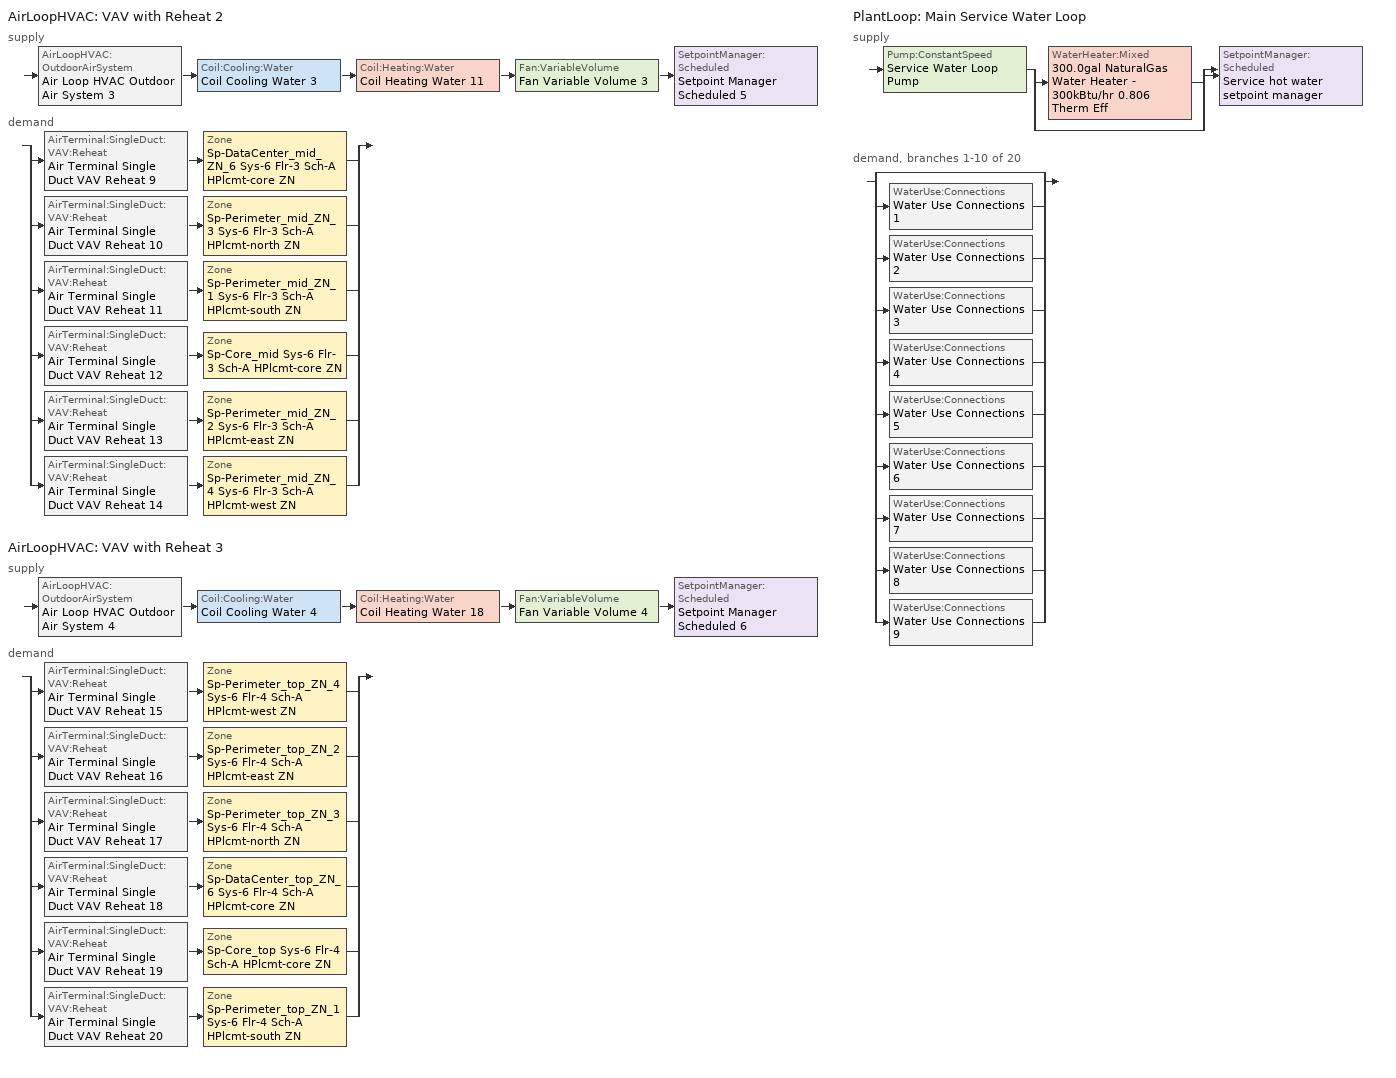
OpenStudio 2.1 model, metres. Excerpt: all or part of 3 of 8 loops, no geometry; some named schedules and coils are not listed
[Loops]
AirLoopHVAC 'VAV with Reheat 2'
 supply: AirLoopHVAC:OutdoorAirSystem 'Air Loop HVAC Outdoor Air System 3' > Coil:Cooling:Water 'Coil Cooling Water 3' > Coil:Heating:Water 'Coil Heating Water 11' > Fan:VariableVolume 'Fan Variable Volume 3' > SetpointManager:Scheduled 'Setpoint Manager Scheduled 5'
 demand: split
  | AirTerminal:SingleDuct:VAV:Reheat 'Air Terminal Single Duct VAV Reheat 9' > Zone 'Sp-DataCenter_mid_ZN_6 Sys-6 Flr-3 Sch-A HPlcmt-core ZN'
  | AirTerminal:SingleDuct:VAV:Reheat 'Air Terminal Single Duct VAV Reheat 10' > Zone 'Sp-Perimeter_mid_ZN_3 Sys-6 Flr-3 Sch-A HPlcmt-north ZN'
  | AirTerminal:SingleDuct:VAV:Reheat 'Air Terminal Single Duct VAV Reheat 11' > Zone 'Sp-Perimeter_mid_ZN_1 Sys-6 Flr-3 Sch-A HPlcmt-south ZN'
  | AirTerminal:SingleDuct:VAV:Reheat 'Air Terminal Single Duct VAV Reheat 12' > Zone 'Sp-Core_mid Sys-6 Flr-3 Sch-A HPlcmt-core ZN'
  | AirTerminal:SingleDuct:VAV:Reheat 'Air Terminal Single Duct VAV Reheat 13' > Zone 'Sp-Perimeter_mid_ZN_2 Sys-6 Flr-3 Sch-A HPlcmt-east ZN'
  | AirTerminal:SingleDuct:VAV:Reheat 'Air Terminal Single Duct VAV Reheat 14' > Zone 'Sp-Perimeter_mid_ZN_4 Sys-6 Flr-3 Sch-A HPlcmt-west ZN'
AirLoopHVAC 'VAV with Reheat 3'
 supply: AirLoopHVAC:OutdoorAirSystem 'Air Loop HVAC Outdoor Air System 4' > Coil:Cooling:Water 'Coil Cooling Water 4' > Coil:Heating:Water 'Coil Heating Water 18' > Fan:VariableVolume 'Fan Variable Volume 4' > SetpointManager:Scheduled 'Setpoint Manager Scheduled 6'
 demand: split
  | AirTerminal:SingleDuct:VAV:Reheat 'Air Terminal Single Duct VAV Reheat 15' > Zone 'Sp-Perimeter_top_ZN_4 Sys-6 Flr-4 Sch-A HPlcmt-west ZN'
  | AirTerminal:SingleDuct:VAV:Reheat 'Air Terminal Single Duct VAV Reheat 16' > Zone 'Sp-Perimeter_top_ZN_2 Sys-6 Flr-4 Sch-A HPlcmt-east ZN'
  | AirTerminal:SingleDuct:VAV:Reheat 'Air Terminal Single Duct VAV Reheat 17' > Zone 'Sp-Perimeter_top_ZN_3 Sys-6 Flr-4 Sch-A HPlcmt-north ZN'
  | AirTerminal:SingleDuct:VAV:Reheat 'Air Terminal Single Duct VAV Reheat 18' > Zone 'Sp-DataCenter_top_ZN_6 Sys-6 Flr-4 Sch-A HPlcmt-core ZN'
  | AirTerminal:SingleDuct:VAV:Reheat 'Air Terminal Single Duct VAV Reheat 19' > Zone 'Sp-Core_top Sys-6 Flr-4 Sch-A HPlcmt-core ZN'
  | AirTerminal:SingleDuct:VAV:Reheat 'Air Terminal Single Duct VAV Reheat 20' > Zone 'Sp-Perimeter_top_ZN_1 Sys-6 Flr-4 Sch-A HPlcmt-south ZN'
PlantLoop 'Main Service Water Loop'
 supply: Pump:ConstantSpeed 'Service Water Loop Pump' > split
  | WaterHeater:Mixed '300.0gal NaturalGas Water Heater - 300kBtu/hr 0.806 Therm Eff'
  | bypass
  join > SetpointManager:Scheduled 'Service hot water setpoint manager'
 demand, branches 1-10 of 20: split
  | bypass
  | WaterUse:Connections 'Water Use Connections 1'
  | WaterUse:Connections 'Water Use Connections 2'
  | WaterUse:Connections 'Water Use Connections 3'
  | WaterUse:Connections 'Water Use Connections 4'
  | WaterUse:Connections 'Water Use Connections 5'
  | WaterUse:Connections 'Water Use Connections 6'
  | WaterUse:Connections 'Water Use Connections 7'
  | WaterUse:Connections 'Water Use Connections 8'
  | WaterUse:Connections 'Water Use Connections 9'
[Sizing:Zone] Zone Cooling Design Supply Air Temperature Input Method=SupplyAirTemperature; Zone Cooling Design Supply Air Temperature {C}=13; Zone Cooling Design Supply Air Temperature Difference {deltaC}=11.11; Zone Heating Design Supply Air Temperature Input Method=SupplyAirTemperature; Zone Heating Design Supply Air Temperature {C}=43; Zone Heating Design Supply Air Temperature Difference {deltaC}=11.11; Zone Cooling Design Supply Air Humidity Ratio {kg-H2O/kg-air}=0.0085; Zone Heating Design Supply Air Humidity Ratio {kg-H2O/kg-air}=0.008; Zone Heating Sizing Factor=1.3; Zone Cooling Sizing Factor=1.1; Cooling Design Air Flow Method=DesignDay; Heating Design Air Flow Method=DesignDay; Account for Dedicated Outdoor Air System=No; Dedicated Outdoor Air System Control Strategy=NeutralSupplyAir; Dedicated Outdoor Air Low Setpoint Temperature for Design {C}=autosize; Dedicated Outdoor Air High Setpoint Temperature for Design {C}=autosize
Sp-Perimeter_mid_ZN_3 Sys-6 Flr-3 Sch-A HPlcmt-north ZN; Sp-Perimeter_mid_ZN_2 Sys-6 Flr-3 Sch-A HPlcmt-east ZN; Sp-Perimeter_mid_ZN_4 Sys-6 Flr-3 Sch-A HPlcmt-west ZN; Sp-Perimeter_mid_ZN_1 Sys-6 Flr-3 Sch-A HPlcmt-south ZN; Sp-DataCenter_mid_ZN_6 Sys-6 Flr-3 Sch-A HPlcmt-core ZN; Sp-Core_mid Sys-6 Flr-3 Sch-A HPlcmt-core ZN; Sp-Perimeter_top_ZN_3 Sys-6 Flr-4 Sch-A HPlcmt-north ZN; Sp-Perimeter_top_ZN_2 Sys-6 Flr-4 Sch-A HPlcmt-east ZN; Sp-Perimeter_top_ZN_4 Sys-6 Flr-4 Sch-A HPlcmt-west ZN; Sp-Perimeter_top_ZN_1 Sys-6 Flr-4 Sch-A HPlcmt-south ZN; Sp-DataCenter_top_ZN_6 Sys-6 Flr-4 Sch-A HPlcmt-core ZN; Sp-Core_top Sys-6 Flr-4 Sch-A HPlcmt-core ZN
[Zone equipment]
Sp-Perimeter_mid_ZN_3 Sys-6 Flr-3 Sch-A HPlcmt-north ZN: Air Terminal Single Duct VAV Reheat 10, Zone HVAC Baseboard Convective Water 10
Sp-Perimeter_mid_ZN_2 Sys-6 Flr-3 Sch-A HPlcmt-east ZN: Air Terminal Single Duct VAV Reheat 13, Zone HVAC Baseboard Convective Water 13
Sp-Perimeter_mid_ZN_4 Sys-6 Flr-3 Sch-A HPlcmt-west ZN: Air Terminal Single Duct VAV Reheat 14, Zone HVAC Baseboard Convective Water 14
Sp-Perimeter_mid_ZN_1 Sys-6 Flr-3 Sch-A HPlcmt-south ZN: Air Terminal Single Duct VAV Reheat 11, Zone HVAC Baseboard Convective Water 11
Sp-DataCenter_mid_ZN_6 Sys-6 Flr-3 Sch-A HPlcmt-core ZN: Air Terminal Single Duct VAV Reheat 9, Zone HVAC Baseboard Convective Water 9
Sp-Core_mid Sys-6 Flr-3 Sch-A HPlcmt-core ZN: Air Terminal Single Duct VAV Reheat 12, Zone HVAC Baseboard Convective Water 12
Sp-Perimeter_top_ZN_3 Sys-6 Flr-4 Sch-A HPlcmt-north ZN: Air Terminal Single Duct VAV Reheat 17, Zone HVAC Baseboard Convective Water 17
Sp-Perimeter_top_ZN_2 Sys-6 Flr-4 Sch-A HPlcmt-east ZN: Air Terminal Single Duct VAV Reheat 16, Zone HVAC Baseboard Convective Water 16
Sp-Perimeter_top_ZN_4 Sys-6 Flr-4 Sch-A HPlcmt-west ZN: Air Terminal Single Duct VAV Reheat 15, Zone HVAC Baseboard Convective Water 15
Sp-Perimeter_top_ZN_1 Sys-6 Flr-4 Sch-A HPlcmt-south ZN: Air Terminal Single Duct VAV Reheat 20, Zone HVAC Baseboard Convective Water 20
Sp-DataCenter_top_ZN_6 Sys-6 Flr-4 Sch-A HPlcmt-core ZN: Air Terminal Single Duct VAV Reheat 18, Zone HVAC Baseboard Convective Water 18
Sp-Core_top Sys-6 Flr-4 Sch-A HPlcmt-core ZN: Air Terminal Single Duct VAV Reheat 19, Zone HVAC Baseboard Convective Water 19
[PlantLoop]
Main Service Water Loop: Maximum Loop Temperature {C}=60; Minimum Loop Temperature {C}=10; Plant Loop Volume {m3}=Autocalculate; Load Distribution Scheme=Optimal
[Sizing:Plant]
Main Service Water Loop: Loop Type=Heating; Design Loop Exit Temperature {C}=60; Loop Design Temperature Difference {deltaC}=5; Sizing Option=NonCoincident; Zone Timesteps in Averaging Window=1; Coincident Sizing Factor Mode=None
[Pump:ConstantSpeed]
Service Water Loop Pump: Rated Flow Rate {m3/s}=autosize; Rated Pump Head {Pa}=29891; Rated Power Consumption {W}=autosize; Motor Efficiency=0.7; Fraction of Motor Inefficiencies to Fluid Stream=0; Pump Control Type=Intermittent
[SetpointManager:Scheduled] Control Variable=Temperature
Name | Schedule
Setpoint Manager Scheduled 5 | Supply Air Temp 2
Setpoint Manager Scheduled 6 | Supply Air Temp 3
Service hot water setpoint manager | Service Water Loop Temp - 140F
[AirLoopHVAC] Design Supply Air Flow Rate {m3/s}=AutoSize
Name | Availability Schedule | Availability Manager
VAV with Reheat 2 | VAV with Reheat 2 Occ Sch | Availability Manager Night Cycle 3
VAV with Reheat 3 | VAV with Reheat 3 Occ Sch | Availability Manager Night Cycle 4
[Sizing:System] Type of Load to Size On=Sensible; Design Outdoor Air Flow Rate {m3/s}=Autosize; Minimum System Air Flow Ratio=0.3; Preheat Design Temperature {C}=7; Preheat Design Humidity Ratio {kg-H2O/kg-Air}=0.008; Precool Design Temperature {C}=13; Precool Design Humidity Ratio {kg-H2O/kg-Air}=0.008; Central Cooling Design Supply Air Temperature {C}=13; Central Heating Design Supply Air Temperature {C}=13.1; Sizing Option=NonCoincident; 100% Outdoor Air in Cooling=No; 100% Outdoor Air in Heating=No; Central Cooling Design Supply Air Humidity Ratio {kg-H2O/kg-Air}=0.0085; Central Heating Design Supply Air Humidity Ratio {kg-H2O/kg-Air}=0.008; Cooling Design Air Flow Method=DesignDay; Cooling Design Air Flow Rate {m3/s}=0; Heating Design Air Flow Method=DesignDay; Heating Design Air Flow Rate {m3/s}=0; System Outdoor Air Method=ZoneSum; Zone Maximum Outdoor Air Fraction=1; Cooling Supply Air Flow Rate Per Floor Area {m3/s-m2}=0.00996765; Cooling Fraction of Autosized Cooling Supply Air Flow Rate=1; Cooling Supply Air Flow Rate Per Unit Cooling Capacity {m3/s-W}=3.94755e-05; Heating Supply Air Flow Rate Per Floor Area {m3/s-m2}=0.00996765; Heating Fraction of Autosized Heating Supply Air Flow Rate=1; Heating Fraction of Autosized Cooling Supply Air Flow Rate=1; Heating Supply Air Flow Rate Per Unit Heating Capacity {m3/s-W}=3.15882e-05; Cooling Design Capacity Method=CoolingDesignCapacity; Cooling Design Capacity {W}=autosize; Cooling Design Capacity Per Floor Area {W/m2}=234.7; Fraction of Autosized Cooling Design Capacity=1; Heating Design Capacity Method=HeatingDesignCapacity; Heating Design Capacity {W}=autosize; Heating Design Capacity Per Floor Area {W/m2}=157; Fraction of Autosized Heating Design Capacity=1; Central Cooling Capacity Control Method=OnOff
VAV with Reheat 2; VAV with Reheat 3
[Fan:VariableVolume] Availability Schedule=Always On Discrete; Fan Efficiency=0.549965; Pressure Rise {Pa}=1458.33; Maximum Flow Rate {m3/s}=Autosize; Fan Power Minimum Flow Rate Input Method=Fraction; Fan Power Minimum Air Flow Rate {m3/s}=0; Motor Efficiency=0.8461; Motor In Airstream Fraction=1; Fan Power Coefficient 5=0
Name | Fan Power Minimum Flow Fraction | Fan Power Coefficient 1 | Fan Power Coefficient 2 | Fan Power Coefficient 3 | Fan Power Coefficient 4
Fan Variable Volume 3 | 0.22 | -0.3477 | 4.0976 | -5.0024 | 2.268
Fan Variable Volume 4 | 0.5 | -4.1457 | 16.803 | -19.471 | 7.8488
[Controller:OutdoorAir] Minimum Outdoor Air Flow Rate {m3/s}=0; Maximum Outdoor Air Flow Rate {m3/s}=Autosize; Economizer Control Type=DifferentialEnthalpy; Economizer Control Action Type=ModulateFlow; Lockout Type=NoLockout; Minimum Limit Type=FixedMinimum; High Humidity Control=No; Heat Recovery Bypass Control Type=BypassWhenWithinEconomizerLimits
Name | Minimum Outdoor Air Schedule | Controller Mechanical Ventilation
Controller Outdoor Air 3 | VAV with Reheat 2 Occ Sch | Controller Mechanical Ventilation 3
Controller Outdoor Air 4 | VAV with Reheat 3 Occ Sch | Controller Mechanical Ventilation 4
[Controller:MechanicalVentilation] Availability Schedule=Always On Discrete; System Outdoor Air Method=ZoneSum
Controller Mechanical Ventilation 3; Controller Mechanical Ventilation 4
[AirLoopHVAC:OutdoorAirSystem]
Name | Controller
Air Loop HVAC Outdoor Air System 3 | Controller Outdoor Air 3
Air Loop HVAC Outdoor Air System 4 | Controller Outdoor Air 4
[AirTerminal:SingleDuct:VAV:Reheat] Availability Schedule=Always On Discrete; Maximum Air Flow Rate {m3/s}=AutoSize; Zone Minimum Air Flow Input Method=Constant; Constant Minimum Air Flow Fraction=0.3; Maximum Hot Water or Steam Flow Rate {m3/s}=AutoSize; Minimum Hot Water or Steam Flow Rate {m3/s}=0; Convergence Tolerance=0.001; Damper Heating Action=Normal; Maximum Flow per Zone Floor Area During Reheat {m3/s-m2}=AutoSize; Maximum Flow Fraction During Reheat=AutoSize; Control For Outdoor Air=No
Name | Fixed Minimum Air Flow Rate {m3/s} | Reheat Coil | Maximum Reheat Air Temperature {C}
Air Terminal Single Duct VAV Reheat 9 | 0.0724055 | Coil Heating Water 12 | 43
Air Terminal Single Duct VAV Reheat 10 | 0.626826 | Coil Heating Water 13 | 43
Air Terminal Single Duct VAV Reheat 11 | 0.626839 | Coil Heating Water 14 | 43
Air Terminal Single Duct VAV Reheat 12 | 4.99224 | Coil Heating Water 15 | 18
Air Terminal Single Duct VAV Reheat 13 | 0.40395 | Coil Heating Water 16 | 43
Air Terminal Single Duct VAV Reheat 14 | 0.40395 | Coil Heating Water 17 | 43
Air Terminal Single Duct VAV Reheat 15 | 0.40395 | Coil Heating Water 19 | 43
Air Terminal Single Duct VAV Reheat 16 | 0.40395 | Coil Heating Water 20 | 43
Air Terminal Single Duct VAV Reheat 17 | 0.626826 | Coil Heating Water 21 | 43
Air Terminal Single Duct VAV Reheat 18 | 0.0724055 | Coil Heating Water 22 | 43
Air Terminal Single Duct VAV Reheat 19 | 4.99224 | Coil Heating Water 23 | 43
Air Terminal Single Duct VAV Reheat 20 | 0.626839 | Coil Heating Water 24 | 43
[WaterHeater:Mixed]
300.0gal NaturalGas Water Heater - 300kBtu/hr 0.806 Therm Eff: Tank Volume {m3}=1.13562; Setpoint Temperature Schedule=Service Water Loop Temp - 140F; Deadband Temperature Difference {deltaC}=2; Maximum Temperature Limit {C}=82.2222; Heater Control Type=Cycle; Heater Maximum Capacity {W}=87921.3; Heater Fuel Type=NaturalGas; Heater Thermal Efficiency=0.806081; Part Load Factor Curve=SWH-EFFFPLR-NECB2011; Off Cycle Parasitic Fuel Consumption Rate {W}=20; Off Cycle Parasitic Fuel Type=NaturalGas; Off Cycle Parasitic Heat Fraction to Tank=0.8; On Cycle Parasitic Fuel Type=NaturalGas; On Cycle Parasitic Heat Fraction to Tank=0; Ambient Temperature Indicator=Schedule; Ambient Temperature Schedule=Water Heater Ambient Temp Schedule - 70F; Off Cycle Loss Coefficient to Ambient Temperature {W/K}=13.7474; On Cycle Loss Coefficient to Ambient Temperature {W/K}=13.7474; Use Side Effectiveness=1; Source Side Effectiveness=1; Use Side Design Flow Rate {m3/s}=autosize; Source Side Design Flow Rate {m3/s}=autosize; Indirect Water Heating Recovery Time {hr}=1.5
[WaterUse:Connections]
Name | Water Use Equipment Name 1
Water Use Connections 1 | Core_bottom Service Water Use 0.96gal/min
Water Use Connections 2 | Core_mid Service Water Use 0.96gal/min
Water Use Connections 3 | Core_top Service Water Use 0.96gal/min
Water Use Connections 4 | Perimeter_bot_zn_1 Service Water Use 0.12gal/min
Water Use Connections 5 | Perimeter_bot_zn_2 Service Water Use 0.08gal/min
Water Use Connections 6 | Perimeter_bot_zn_3 Service Water Use 0.12gal/min
Water Use Connections 7 | Perimeter_bot_zn_4 Service Water Use 0.08gal/min
Water Use Connections 8 | Perimeter_mid_zn_1 Service Water Use 0.12gal/min
Water Use Connections 9 | Perimeter_mid_zn_2 Service Water Use 0.08gal/min
[WaterUse:Equipment:Definition]
Name | Peak Flow Rate {m3/s} | Target Temperature Schedule | Sensible Fraction Schedule | Latent Fraction Schedule
Core_bottom Service Water Use Def 0.96gal/min | 6.0423e-05 | Schedule Ruleset 5 | Schedule Ruleset 3 | Schedule Ruleset 4
Core_mid Service Water Use Def 0.96gal/min | 6.0423e-05 | Schedule Ruleset 8 | Schedule Ruleset 6 | Schedule Ruleset 7
Core_top Service Water Use Def 0.96gal/min | 6.0423e-05 | Schedule Ruleset 11 | Schedule Ruleset 9 | Schedule Ruleset 10
Perimeter_bot_zn_1 Service Water Use Def 0.12gal/min | 7.58688e-06 | Schedule Ruleset 14 | Schedule Ruleset 12 | Schedule Ruleset 13
Perimeter_bot_zn_2 Service Water Use Def 0.08gal/min | 4.88917e-06 | Schedule Ruleset 17 | Schedule Ruleset 15 | Schedule Ruleset 16
Perimeter_bot_zn_3 Service Water Use Def 0.12gal/min | 7.58672e-06 | Schedule Ruleset 20 | Schedule Ruleset 18 | Schedule Ruleset 19
Perimeter_bot_zn_4 Service Water Use Def 0.08gal/min | 4.88917e-06 | Schedule Ruleset 23 | Schedule Ruleset 21 | Schedule Ruleset 22
Perimeter_mid_zn_1 Service Water Use Def 0.12gal/min | 7.58688e-06 | Schedule Ruleset 26 | Schedule Ruleset 24 | Schedule Ruleset 25
Perimeter_mid_zn_2 Service Water Use Def 0.08gal/min | 4.88917e-06 | Schedule Ruleset 29 | Schedule Ruleset 27 | Schedule Ruleset 28
[WaterUse:Equipment] Flow Rate Fraction Schedule=NECB-A-Service Water Heating
Name | Water Use Equipment Definition | Space
Core_bottom Service Water Use 0.96gal/min | Core_bottom Service Water Use Def 0.96gal/min | Core_bottom
Core_mid Service Water Use 0.96gal/min | Core_mid Service Water Use Def 0.96gal/min | Core_mid
Core_top Service Water Use 0.96gal/min | Core_top Service Water Use Def 0.96gal/min | Core_top
Perimeter_bot_zn_1 Service Water Use 0.12gal/min | Perimeter_bot_zn_1 Service Water Use Def 0.12gal/min | Perimeter_bot_ZN_1
Perimeter_bot_zn_2 Service Water Use 0.08gal/min | Perimeter_bot_zn_2 Service Water Use Def 0.08gal/min | Perimeter_bot_ZN_2
Perimeter_bot_zn_3 Service Water Use 0.12gal/min | Perimeter_bot_zn_3 Service Water Use Def 0.12gal/min | Perimeter_bot_ZN_3
Perimeter_bot_zn_4 Service Water Use 0.08gal/min | Perimeter_bot_zn_4 Service Water Use Def 0.08gal/min | Perimeter_bot_ZN_4
Perimeter_mid_zn_1 Service Water Use 0.12gal/min | Perimeter_mid_zn_1 Service Water Use Def 0.12gal/min | Perimeter_mid_ZN_1
Perimeter_mid_zn_2 Service Water Use 0.08gal/min | Perimeter_mid_zn_2 Service Water Use Def 0.08gal/min | Perimeter_mid_ZN_2
[AvailabilityManager:NightCycle] Control Type=CycleOnAny; Thermostat Tolerance {deltaC}=1; Cycling Run Time {s}=3600
Availability Manager Night Cycle 3; Availability Manager Night Cycle 4
[Schedule:Ruleset]
Supply Air Temp 2: Default Day Schedule=Supply Air Temp Default 2
Supply Air Temp 3: Default Day Schedule=Supply Air Temp Default 3
Service Water Loop Temp - 140F: Default Day Schedule=Service Water Loop Temp - 140F Default
Water Heater Ambient Temp Schedule - 70F: Default Day Schedule=Water Heater Ambient Temp Schedule - 70F Default
Schedule Ruleset 3: Default Day Schedule=Schedule Day 7
Schedule Ruleset 4: Default Day Schedule=Schedule Day 8
Schedule Ruleset 5: Default Day Schedule=Schedule Day 9
NECB-A-Service Water Heating: Default Day Schedule=NECB-A-Service Water Heating Default
Schedule Ruleset 6: Default Day Schedule=Schedule Day 10
Schedule Ruleset 7: Default Day Schedule=Schedule Day 11
Schedule Ruleset 8: Default Day Schedule=Schedule Day 12
Schedule Ruleset 9: Default Day Schedule=Schedule Day 13
Schedule Ruleset 10: Default Day Schedule=Schedule Day 14
Schedule Ruleset 11: Default Day Schedule=Schedule Day 15
Schedule Ruleset 12: Default Day Schedule=Schedule Day 16
Schedule Ruleset 13: Default Day Schedule=Schedule Day 17
Schedule Ruleset 14: Default Day Schedule=Schedule Day 18
Schedule Ruleset 15: Default Day Schedule=Schedule Day 19
Schedule Ruleset 16: Default Day Schedule=Schedule Day 20
Schedule Ruleset 17: Default Day Schedule=Schedule Day 21
Schedule Ruleset 18: Default Day Schedule=Schedule Day 22
Schedule Ruleset 19: Default Day Schedule=Schedule Day 23
Schedule Ruleset 20: Default Day Schedule=Schedule Day 24
Schedule Ruleset 21: Default Day Schedule=Schedule Day 25
Schedule Ruleset 22: Default Day Schedule=Schedule Day 26
Schedule Ruleset 23: Default Day Schedule=Schedule Day 27
Schedule Ruleset 26: Default Day Schedule=Schedule Day 30
VAV with Reheat 2 Occ Sch: Default Day Schedule=VAV with Reheat 2 Occ Sch Default; Summer Design Day Schedule=VAV with Reheat 2 Occ Sch Summer Design Day; Winter Design Day Schedule=VAV with Reheat 2 Occ Sch Winter Design Day
VAV with Reheat 3 Occ Sch: Default Day Schedule=VAV with Reheat 3 Occ Sch Default; Summer Design Day Schedule=VAV with Reheat 3 Occ Sch Summer Design Day; Winter Design Day Schedule=VAV with Reheat 3 Occ Sch Winter Design Day
[Schedule:Day]
Supply Air Temp Default 2; Supply Air Temp Default 3: 24, 0, 13
Service Water Loop Temp - 140F Default: 24, 0, 60
Water Heater Ambient Temp Schedule - 70F Default: 24, 0, 21.1111
NECB-A-Service Water Heating Default: 7, 0, 0.05, 8, 0, 0.1, 10, 0, 0.5, 16, 0, 0.9, 17, 0, 0.7, 18, 0, 0.5, 19, 0, 0.3, 22, 0, 0.2, 24, 0, 0.05
VAV with Reheat 2 Occ Sch Default; VAV with Reheat 2 Occ Sch Winter Design Day; VAV with Reheat 2 Occ Sch Summer Design Day; VAV with Reheat 3 Occ Sch Default; VAV with Reheat 3 Occ Sch Winter Design Day; VAV with Reheat 3 Occ Sch Summer Design Day: 24, 0, 1
[Schedule:Rule] Date Specification Type=DateRange; Start Month=1; Start Day=1; End Month=12
Name | Schedule Ruleset | Rule Order | Day Schedule | Apply Monday | Apply Tuesday | Apply Wednesday | Apply Thursday | Apply Friday | End Day | Apply Saturday | Apply Sunday
Schedule Rule 17 | NECB-A-Service Water Heating | 2 | NECB-A-Service Water Heating Default|Wkdy Day | Yes | Yes | Yes | Yes | Yes | 31
Schedule Rule 18 | NECB-A-Service Water Heating | 1 | NECB-A-Service Water Heating Sat Day |  |  |  |  |  | 31 | Yes
Schedule Rule 19 | NECB-A-Service Water Heating | 0 | NECB-A-Service Water Heating Sun|Hol Day |  |  |  |  |  | 31 |  | Yes
VAV with Reheat 2 Occ Sch Monday Rule | VAV with Reheat 2 Occ Sch | 6 | VAV with Reheat 2 Occ Sch Monday | Yes |  |  |  |  | 25
VAV with Reheat 2 Occ Sch Tuesday Rule | VAV with Reheat 2 Occ Sch | 5 | VAV with Reheat 2 Occ Sch Tuesday |  | Yes |  |  |  | 26
VAV with Reheat 2 Occ Sch Wednesday Rule | VAV with Reheat 2 Occ Sch | 4 | VAV with Reheat 2 Occ Sch Wednesday |  |  | Yes |  |  | 27
VAV with Reheat 2 Occ Sch Thursday Rule | VAV with Reheat 2 Occ Sch | 3 | VAV with Reheat 2 Occ Sch Thursday |  |  |  | Yes |  | 28
VAV with Reheat 2 Occ Sch Friday Rule | VAV with Reheat 2 Occ Sch | 2 | VAV with Reheat 2 Occ Sch Friday |  |  |  |  | Yes | 29
VAV with Reheat 2 Occ Sch Saturday Rule | VAV with Reheat 2 Occ Sch | 1 | VAV with Reheat 2 Occ Sch Saturday |  |  |  |  |  | 30 | Yes
VAV with Reheat 2 Occ Sch Sunday Rule | VAV with Reheat 2 Occ Sch | 0 | VAV with Reheat 2 Occ Sch Sunday |  |  |  |  |  | 31 |  | Yes
VAV with Reheat 3 Occ Sch Monday Rule | VAV with Reheat 3 Occ Sch | 6 | VAV with Reheat 3 Occ Sch Monday | Yes |  |  |  |  | 25
VAV with Reheat 3 Occ Sch Tuesday Rule | VAV with Reheat 3 Occ Sch | 5 | VAV with Reheat 3 Occ Sch Tuesday |  | Yes |  |  |  | 26
VAV with Reheat 3 Occ Sch Wednesday Rule | VAV with Reheat 3 Occ Sch | 4 | VAV with Reheat 3 Occ Sch Wednesday |  |  | Yes |  |  | 27
VAV with Reheat 3 Occ Sch Thursday Rule | VAV with Reheat 3 Occ Sch | 3 | VAV with Reheat 3 Occ Sch Thursday |  |  |  | Yes |  | 28
VAV with Reheat 3 Occ Sch Friday Rule | VAV with Reheat 3 Occ Sch | 2 | VAV with Reheat 3 Occ Sch Friday |  |  |  |  | Yes | 29
VAV with Reheat 3 Occ Sch Saturday Rule | VAV with Reheat 3 Occ Sch | 1 | VAV with Reheat 3 Occ Sch Saturday |  |  |  |  |  | 30 | Yes
VAV with Reheat 3 Occ Sch Sunday Rule | VAV with Reheat 3 Occ Sch | 0 | VAV with Reheat 3 Occ Sch Sunday |  |  |  |  |  | 31 |  | Yes
[Schedule:Constant]
Always On Discrete: Value=1
[Curve:Cubic]
SWH-EFFFPLR-NECB2011: Coefficient1 Constant=0.7576; Coefficient2 x=1.0071; Coefficient3 x**2=-1.4443; Coefficient4 x**3=0.6844; Minimum Value of x=0; Maximum Value of x=1
